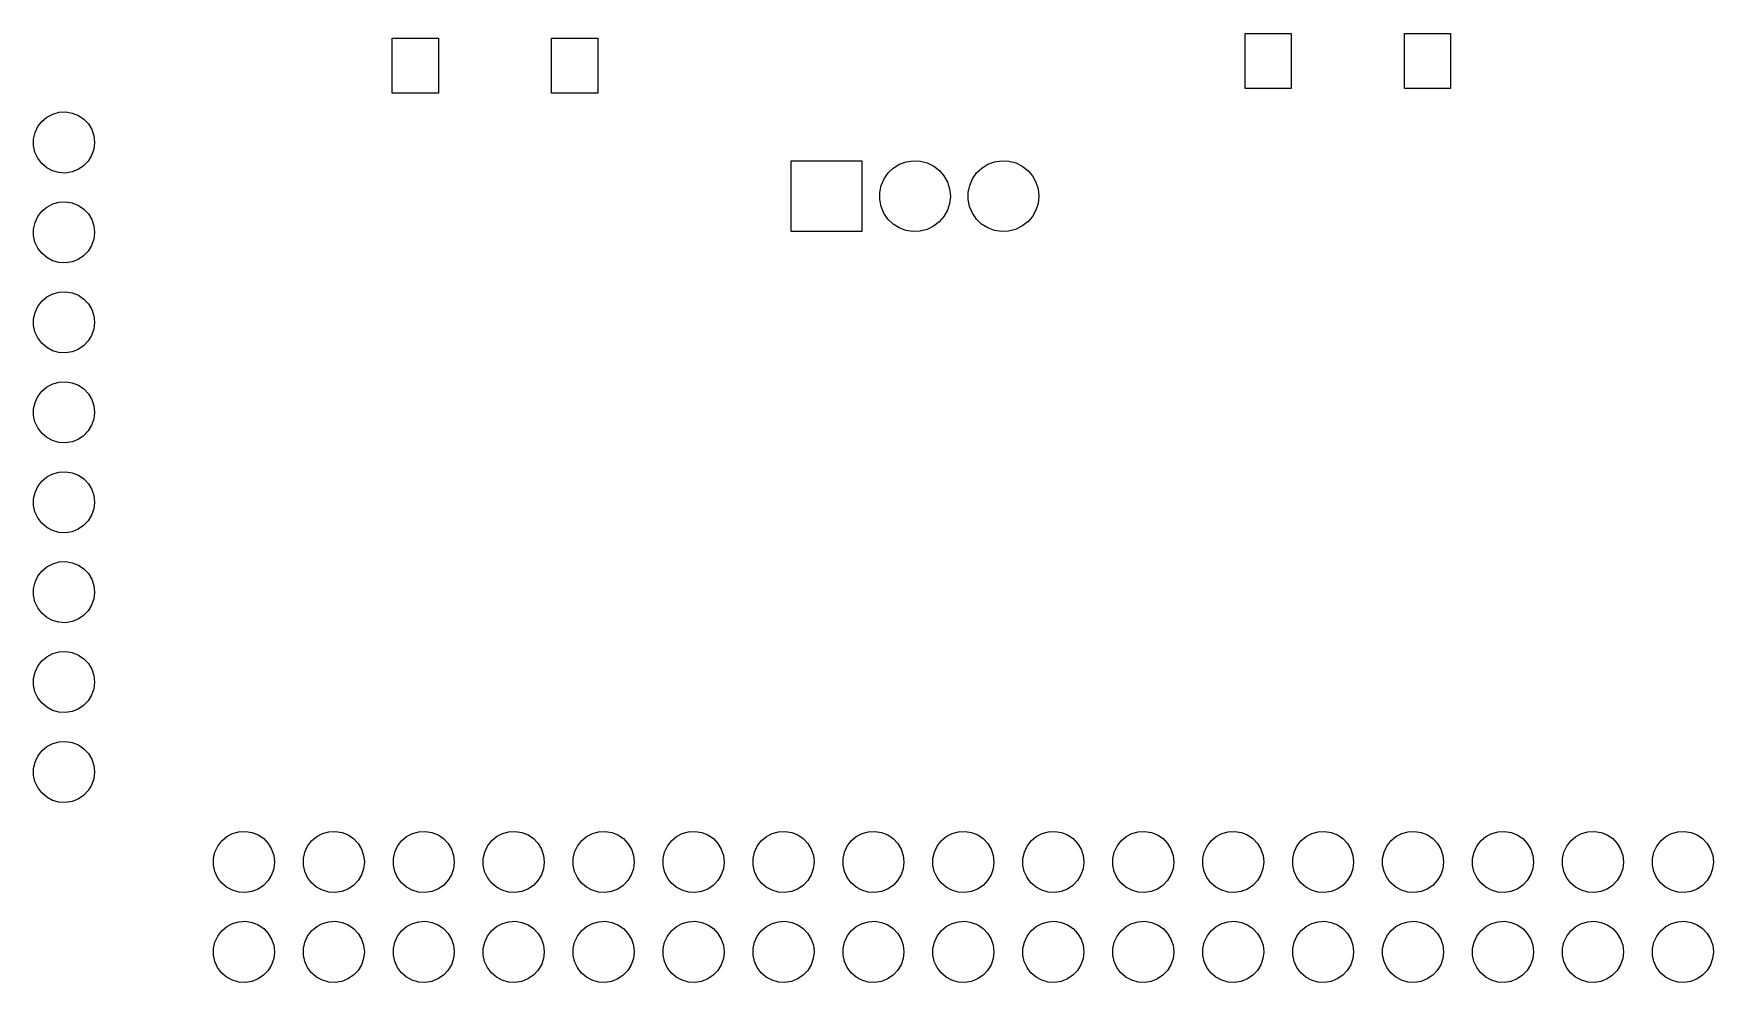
# Model space of a CAD drawing. Extents: x 119 to 479, y -311 to -51.
# Drawn here: x 399.1 to 446.54, y -143.76 to -116.96 of the extents above; entities that cross this region are included whole.
import ezdxf

# ---------------------------------------------------------------- set-up
doc = ezdxf.new("R2010")
doc.units = 0
doc.layers.add('BLACK', color=7, linetype='CONTINUOUS')

msp = doc.modelspace()

# ---------------------------------------------------------------- linework, layer by layer
at = {"layer": 'BLACK', "linetype": 'CONTINUOUS'}
for p, q in [((409.23, -118.64), (409.23, -117.09)), ((409.23, -117.09), (410.53, -117.09)), ((410.53, -117.09), (410.53, -118.64)), ((413.73, -118.64), (413.73, -117.09)), ((413.73, -117.09), (415.03, -117.09)), ((415.03, -117.09), (415.03, -118.64)), ((433.32, -118.51), (433.32, -116.96)), ((433.32, -116.96), (434.62, -116.96)), ((434.62, -116.96), (434.62, -118.51)), ((437.82, -118.51), (437.82, -116.96)), ((437.82, -116.96), (439.12, -116.96)), ((439.12, -116.96), (439.12, -118.51)), ((434.62, -118.51), (433.32, -118.51)), ((439.12, -118.51), (437.82, -118.51)), ((410.53, -118.64), (409.23, -118.64)), ((415.03, -118.64), (413.73, -118.64)), ((399.219, -119.588), (399.332, -119.439)), ((399.332, -119.439), (399.475, -119.319)), ((399.475, -119.319), (399.64, -119.232)), ((399.64, -119.232), (399.819, -119.183)), ((399.819, -119.183), (400.006, -119.173)), ((400.006, -119.173), (400.19, -119.203)), ((400.19, -119.203), (400.363, -119.272)), ((400.363, -119.272), (400.517, -119.377)), ((400.517, -119.377), (400.645, -119.513)), ((400.645, -119.513), (400.741, -119.673)), ((399.099, -119.939), (399.14, -119.757)), ((399.099, -120.125), (399.099, -119.939)), ((399.14, -119.757), (399.219, -119.588)), ((400.741, -119.673), (400.801, -119.85)), ((400.801, -119.85), (400.821, -120.035)), ((399.138, -120.308), (399.099, -120.125)), ((399.216, -120.477), (399.138, -120.308)), ((399.328, -120.626), (399.216, -120.477)), ((400.739, -120.403), (400.642, -120.562)), ((400.8, -120.226), (400.739, -120.403)), ((400.821, -120.041), (400.8, -120.226)), ((400.821, -120.035), (400.821, -120.041)), ((399.47, -120.748), (399.328, -120.626)), ((399.634, -120.836), (399.47, -120.748)), ((399.813, -120.887), (399.634, -120.836)), ((400, -120.898), (399.813, -120.887)), ((400.184, -120.868), (400, -120.898)), ((400.358, -120.8), (400.184, -120.868)), ((400.513, -120.697), (400.358, -120.8)), ((400.642, -120.562), (400.513, -120.697)), ((420.49, -122.55), (420.49, -120.55)), ((420.49, -120.55), (422.49, -120.55)), ((422.49, -120.55), (422.49, -122.55)), ((423.117, -121.062), (423.233, -120.897)), ((423.233, -120.897), (423.38, -120.758)), ((423.38, -120.758), (423.552, -120.651)), ((423.552, -120.651), (423.741, -120.581)), ((423.741, -120.581), (423.941, -120.551)), ((423.941, -120.551), (424.143, -120.562)), ((424.143, -120.562), (424.339, -120.613)), ((424.339, -120.613), (424.52, -120.702)), ((424.52, -120.702), (424.68, -120.826)), ((424.68, -120.826), (424.811, -120.979)), ((425.617, -121.062), (425.733, -120.897)), ((425.733, -120.897), (425.88, -120.758)), ((425.88, -120.758), (426.052, -120.651)), ((426.052, -120.651), (426.241, -120.581)), ((426.241, -120.581), (426.441, -120.551)), ((426.441, -120.551), (426.643, -120.562)), ((426.643, -120.562), (426.839, -120.613)), ((426.839, -120.613), (427.02, -120.702)), ((427.02, -120.702), (427.18, -120.826)), ((427.18, -120.826), (427.311, -120.979)), ((422.995, -121.445), (423.037, -121.248)), ((422.995, -121.648), (422.995, -121.445)), ((423.037, -121.248), (423.117, -121.062)), ((424.811, -120.979), (424.909, -121.156)), ((424.909, -121.156), (424.97, -121.349)), ((424.97, -121.349), (424.99, -121.55)), ((425.495, -121.445), (425.537, -121.248)), ((425.495, -121.648), (425.495, -121.445)), ((425.537, -121.248), (425.617, -121.062)), ((427.311, -120.979), (427.409, -121.156)), ((427.409, -121.156), (427.47, -121.349)), ((427.47, -121.349), (427.49, -121.55)), ((399.332, -121.979), (399.475, -121.859)), ((399.475, -121.859), (399.64, -121.772)), ((399.64, -121.772), (399.819, -121.723)), ((399.819, -121.723), (400.006, -121.713)), ((400.006, -121.713), (400.19, -121.743)), ((400.19, -121.743), (400.363, -121.812)), ((400.363, -121.812), (400.517, -121.917)), ((400.517, -121.917), (400.645, -122.053)), ((423.035, -121.846), (422.995, -121.648)), ((423.114, -122.032), (423.035, -121.846)), ((424.968, -121.758), (424.906, -121.95)), ((424.99, -121.557), (424.968, -121.758)), ((424.99, -121.55), (424.99, -121.557)), ((425.535, -121.846), (425.495, -121.648)), ((425.614, -122.032), (425.535, -121.846)), ((427.468, -121.758), (427.406, -121.95)), ((427.49, -121.557), (427.468, -121.758)), ((427.49, -121.55), (427.49, -121.557)), ((399.099, -122.479), (399.14, -122.297)), ((399.14, -122.297), (399.219, -122.128)), ((399.219, -122.128), (399.332, -121.979)), ((400.645, -122.053), (400.741, -122.213)), ((400.741, -122.213), (400.801, -122.39)), ((400.801, -122.39), (400.821, -122.575)), ((423.228, -122.198), (423.114, -122.032)), ((423.374, -122.338), (423.228, -122.198)), ((423.545, -122.446), (423.374, -122.338)), ((424.675, -122.279), (424.514, -122.402)), ((424.807, -122.126), (424.675, -122.279)), ((424.906, -121.95), (424.807, -122.126)), ((425.728, -122.198), (425.614, -122.032)), ((425.874, -122.338), (425.728, -122.198)), ((426.045, -122.446), (425.874, -122.338)), ((427.175, -122.279), (427.014, -122.402)), ((427.307, -122.126), (427.175, -122.279)), ((427.406, -121.95), (427.307, -122.126)), ((399.099, -122.665), (399.099, -122.479)), ((399.138, -122.848), (399.099, -122.665)), ((399.216, -123.017), (399.138, -122.848)), ((400.8, -122.766), (400.739, -122.943)), ((400.821, -122.581), (400.8, -122.766)), ((400.821, -122.575), (400.821, -122.581)), ((422.49, -122.55), (420.49, -122.55)), ((423.735, -122.517), (423.545, -122.446)), ((423.934, -122.548), (423.735, -122.517)), ((424.136, -122.539), (423.934, -122.548)), ((424.332, -122.49), (424.136, -122.539)), ((424.514, -122.402), (424.332, -122.49)), ((426.235, -122.517), (426.045, -122.446)), ((426.434, -122.548), (426.235, -122.517)), ((426.636, -122.539), (426.434, -122.548)), ((426.832, -122.49), (426.636, -122.539)), ((427.014, -122.402), (426.832, -122.49)), ((399.328, -123.166), (399.216, -123.017)), ((399.47, -123.288), (399.328, -123.166)), ((399.634, -123.376), (399.47, -123.288)), ((400.358, -123.34), (400.184, -123.408)), ((400.513, -123.237), (400.358, -123.34)), ((400.642, -123.102), (400.513, -123.237)), ((400.739, -122.943), (400.642, -123.102)), ((399.813, -123.427), (399.634, -123.376)), ((400, -123.438), (399.813, -123.427)), ((400.184, -123.408), (400, -123.438)), ((399.64, -124.312), (399.819, -124.263)), ((399.819, -124.263), (400.006, -124.253)), ((400.006, -124.253), (400.19, -124.283)), ((400.19, -124.283), (400.363, -124.352)), ((399.14, -124.837), (399.219, -124.668)), ((399.219, -124.668), (399.332, -124.519)), ((399.332, -124.519), (399.475, -124.399)), ((399.475, -124.399), (399.64, -124.312)), ((400.363, -124.352), (400.517, -124.457)), ((400.517, -124.457), (400.645, -124.593)), ((400.645, -124.593), (400.741, -124.753)), ((400.741, -124.753), (400.801, -124.93)), ((399.099, -125.019), (399.14, -124.837)), ((399.099, -125.205), (399.099, -125.019)), ((399.138, -125.388), (399.099, -125.205)), ((400.821, -125.121), (400.8, -125.306)), ((400.801, -124.93), (400.821, -125.115)), ((400.821, -125.115), (400.821, -125.121)), ((399.216, -125.557), (399.138, -125.388)), ((399.328, -125.706), (399.216, -125.557)), ((399.47, -125.828), (399.328, -125.706)), ((400.642, -125.642), (400.513, -125.777)), ((400.739, -125.483), (400.642, -125.642)), ((400.8, -125.306), (400.739, -125.483)), ((399.634, -125.916), (399.47, -125.828)), ((399.813, -125.967), (399.634, -125.916)), ((400, -125.978), (399.813, -125.967)), ((400.184, -125.948), (400, -125.978)), ((400.358, -125.88), (400.184, -125.948)), ((400.513, -125.777), (400.358, -125.88)), ((399.219, -127.208), (399.332, -127.059)), ((399.332, -127.059), (399.475, -126.939)), ((399.475, -126.939), (399.64, -126.852)), ((399.64, -126.852), (399.819, -126.803)), ((399.819, -126.803), (400.006, -126.793)), ((400.006, -126.793), (400.19, -126.823)), ((400.19, -126.823), (400.363, -126.892)), ((400.363, -126.892), (400.517, -126.997)), ((400.517, -126.997), (400.645, -127.133)), ((400.645, -127.133), (400.741, -127.293)), ((399.099, -127.559), (399.14, -127.377)), ((399.099, -127.745), (399.099, -127.559)), ((399.14, -127.377), (399.219, -127.208)), ((400.741, -127.293), (400.801, -127.47)), ((400.801, -127.47), (400.821, -127.655)), ((399.138, -127.928), (399.099, -127.745)), ((399.216, -128.097), (399.138, -127.928)), ((400.739, -128.023), (400.642, -128.182)), ((400.8, -127.846), (400.739, -128.023)), ((400.821, -127.661), (400.8, -127.846)), ((400.821, -127.655), (400.821, -127.661)), ((399.328, -128.246), (399.216, -128.097)), ((399.47, -128.368), (399.328, -128.246)), ((399.634, -128.456), (399.47, -128.368)), ((399.813, -128.507), (399.634, -128.456)), ((400, -128.518), (399.813, -128.507)), ((400.184, -128.488), (400, -128.518)), ((400.358, -128.42), (400.184, -128.488)), ((400.513, -128.317), (400.358, -128.42)), ((400.642, -128.182), (400.513, -128.317)), ((399.332, -129.599), (399.475, -129.479)), ((399.475, -129.479), (399.64, -129.392)), ((399.64, -129.392), (399.819, -129.343)), ((399.819, -129.343), (400.006, -129.333)), ((400.006, -129.333), (400.19, -129.363)), ((400.19, -129.363), (400.363, -129.432)), ((400.363, -129.432), (400.517, -129.537)), ((399.099, -130.099), (399.14, -129.917)), ((399.14, -129.917), (399.219, -129.748)), ((399.219, -129.748), (399.332, -129.599)), ((400.517, -129.537), (400.645, -129.673)), ((400.645, -129.673), (400.741, -129.833)), ((400.741, -129.833), (400.801, -130.01)), ((399.099, -130.285), (399.099, -130.099)), ((399.138, -130.468), (399.099, -130.285)), ((400.8, -130.386), (400.739, -130.563)), ((400.821, -130.201), (400.8, -130.386)), ((400.801, -130.01), (400.821, -130.195)), ((400.821, -130.195), (400.821, -130.201)), ((399.216, -130.637), (399.138, -130.468)), ((399.328, -130.786), (399.216, -130.637)), ((399.47, -130.908), (399.328, -130.786)), ((399.634, -130.996), (399.47, -130.908)), ((400.513, -130.857), (400.358, -130.96)), ((400.642, -130.722), (400.513, -130.857)), ((400.739, -130.563), (400.642, -130.722)), ((399.813, -131.047), (399.634, -130.996)), ((400, -131.058), (399.813, -131.047)), ((400.184, -131.028), (400, -131.058)), ((400.358, -130.96), (400.184, -131.028)), ((399.64, -131.932), (399.819, -131.883)), ((399.819, -131.883), (400.006, -131.873)), ((400.006, -131.873), (400.19, -131.903)), ((399.14, -132.457), (399.219, -132.288)), ((399.219, -132.288), (399.332, -132.139)), ((399.332, -132.139), (399.475, -132.019)), ((399.475, -132.019), (399.64, -131.932)), ((400.19, -131.903), (400.363, -131.972)), ((400.363, -131.972), (400.517, -132.077)), ((400.517, -132.077), (400.645, -132.213)), ((400.645, -132.213), (400.741, -132.373)), ((399.099, -132.639), (399.14, -132.457)), ((399.099, -132.825), (399.099, -132.639)), ((399.138, -133.008), (399.099, -132.825)), ((400.741, -132.373), (400.801, -132.55)), ((400.821, -132.741), (400.8, -132.926)), ((400.801, -132.55), (400.821, -132.735)), ((400.821, -132.735), (400.821, -132.741)), ((399.216, -133.177), (399.138, -133.008)), ((399.328, -133.326), (399.216, -133.177)), ((400.642, -133.262), (400.513, -133.397)), ((400.739, -133.103), (400.642, -133.262)), ((400.8, -132.926), (400.739, -133.103)), ((399.47, -133.448), (399.328, -133.326)), ((399.634, -133.536), (399.47, -133.448)), ((399.813, -133.587), (399.634, -133.536)), ((400, -133.598), (399.813, -133.587)), ((400.184, -133.568), (400, -133.598)), ((400.358, -133.5), (400.184, -133.568)), ((400.513, -133.397), (400.358, -133.5)), ((399.219, -134.828), (399.332, -134.679)), ((399.332, -134.679), (399.475, -134.559)), ((399.475, -134.559), (399.64, -134.472)), ((399.64, -134.472), (399.819, -134.423)), ((399.819, -134.423), (400.006, -134.413)), ((400.006, -134.413), (400.19, -134.443)), ((400.19, -134.443), (400.363, -134.512)), ((400.363, -134.512), (400.517, -134.617)), ((400.517, -134.617), (400.645, -134.753)), ((399.099, -135.179), (399.14, -134.997)), ((399.099, -135.365), (399.099, -135.179)), ((399.14, -134.997), (399.219, -134.828)), ((400.645, -134.753), (400.741, -134.913)), ((400.741, -134.913), (400.801, -135.09)), ((400.801, -135.09), (400.821, -135.275)), ((399.138, -135.548), (399.099, -135.365)), ((399.216, -135.717), (399.138, -135.548)), ((400.739, -135.643), (400.642, -135.802)), ((400.8, -135.466), (400.739, -135.643)), ((400.821, -135.281), (400.8, -135.466)), ((400.821, -135.275), (400.821, -135.281)), ((399.328, -135.866), (399.216, -135.717)), ((399.47, -135.988), (399.328, -135.866)), ((399.634, -136.076), (399.47, -135.988)), ((399.813, -136.127), (399.634, -136.076)), ((400, -136.138), (399.813, -136.127)), ((400.184, -136.108), (400, -136.138)), ((400.358, -136.04), (400.184, -136.108)), ((400.513, -135.937), (400.358, -136.04)), ((400.642, -135.802), (400.513, -135.937)), ((399.332, -137.219), (399.475, -137.099)), ((399.475, -137.099), (399.64, -137.012)), ((399.64, -137.012), (399.819, -136.963)), ((399.819, -136.963), (400.006, -136.953)), ((400.006, -136.953), (400.19, -136.983)), ((400.19, -136.983), (400.363, -137.052)), ((400.363, -137.052), (400.517, -137.157)), ((399.099, -137.719), (399.14, -137.537)), ((399.14, -137.537), (399.219, -137.368)), ((399.219, -137.368), (399.332, -137.219)), ((400.517, -137.157), (400.645, -137.293)), ((400.645, -137.293), (400.741, -137.453)), ((400.741, -137.453), (400.801, -137.63)), ((399.099, -137.905), (399.099, -137.719)), ((399.138, -138.088), (399.099, -137.905)), ((400.8, -138.006), (400.739, -138.183)), ((400.821, -137.821), (400.8, -138.006)), ((400.801, -137.63), (400.821, -137.815)), ((400.821, -137.815), (400.821, -137.821)), ((399.216, -138.257), (399.138, -138.088)), ((399.328, -138.406), (399.216, -138.257)), ((399.47, -138.528), (399.328, -138.406)), ((399.634, -138.616), (399.47, -138.528)), ((400.513, -138.477), (400.358, -138.58)), ((400.642, -138.342), (400.513, -138.477)), ((400.739, -138.183), (400.642, -138.342)), ((399.813, -138.667), (399.634, -138.616)), ((400, -138.678), (399.813, -138.667)), ((400.184, -138.648), (400, -138.678)), ((400.358, -138.58), (400.184, -138.648)), ((404.22, -140.077), (404.299, -139.908)), ((404.299, -139.908), (404.412, -139.759)), ((404.412, -139.759), (404.555, -139.639)), ((404.555, -139.639), (404.72, -139.552)), ((404.72, -139.552), (404.899, -139.503)), ((404.899, -139.503), (405.086, -139.493)), ((405.086, -139.493), (405.27, -139.523)), ((405.27, -139.523), (405.443, -139.592)), ((405.443, -139.592), (405.597, -139.697)), ((405.597, -139.697), (405.725, -139.833)), ((405.725, -139.833), (405.821, -139.993)), ((406.76, -140.077), (406.839, -139.908)), ((406.839, -139.908), (406.952, -139.759)), ((406.952, -139.759), (407.095, -139.639)), ((407.095, -139.639), (407.26, -139.552)), ((407.26, -139.552), (407.439, -139.503)), ((407.439, -139.503), (407.626, -139.493)), ((407.626, -139.493), (407.81, -139.523)), ((407.81, -139.523), (407.983, -139.592)), ((407.983, -139.592), (408.137, -139.697)), ((408.137, -139.697), (408.265, -139.833)), ((408.265, -139.833), (408.361, -139.993)), ((409.3, -140.077), (409.379, -139.908)), ((409.379, -139.908), (409.492, -139.759)), ((409.492, -139.759), (409.635, -139.639)), ((409.635, -139.639), (409.8, -139.552)), ((409.8, -139.552), (409.979, -139.503)), ((409.979, -139.503), (410.166, -139.493)), ((410.166, -139.493), (410.35, -139.523)), ((410.35, -139.523), (410.523, -139.592)), ((410.523, -139.592), (410.677, -139.697)), ((410.677, -139.697), (410.805, -139.833)), ((410.805, -139.833), (410.901, -139.993)), ((411.84, -140.077), (411.919, -139.908)), ((411.919, -139.908), (412.032, -139.759)), ((412.032, -139.759), (412.175, -139.639)), ((412.175, -139.639), (412.34, -139.552)), ((412.34, -139.552), (412.519, -139.503)), ((412.519, -139.503), (412.706, -139.493)), ((412.706, -139.493), (412.89, -139.523)), ((412.89, -139.523), (413.063, -139.592)), ((413.063, -139.592), (413.217, -139.697)), ((413.217, -139.697), (413.345, -139.833)), ((413.345, -139.833), (413.441, -139.993)), ((414.38, -140.077), (414.459, -139.908)), ((414.459, -139.908), (414.572, -139.759)), ((414.572, -139.759), (414.715, -139.639)), ((414.715, -139.639), (414.88, -139.552)), ((414.88, -139.552), (415.059, -139.503)), ((415.059, -139.503), (415.246, -139.493)), ((415.246, -139.493), (415.43, -139.523)), ((415.43, -139.523), (415.603, -139.592)), ((415.603, -139.592), (415.757, -139.697)), ((415.757, -139.697), (415.885, -139.833)), ((415.885, -139.833), (415.981, -139.993)), ((416.92, -140.077), (416.999, -139.908)), ((416.999, -139.908), (417.112, -139.759)), ((417.112, -139.759), (417.255, -139.639)), ((417.255, -139.639), (417.42, -139.552)), ((417.42, -139.552), (417.599, -139.503)), ((417.599, -139.503), (417.786, -139.493)), ((417.786, -139.493), (417.97, -139.523)), ((417.97, -139.523), (418.143, -139.592)), ((418.143, -139.592), (418.297, -139.697)), ((418.297, -139.697), (418.425, -139.833)), ((418.425, -139.833), (418.521, -139.993)), ((419.46, -140.077), (419.539, -139.908)), ((419.539, -139.908), (419.652, -139.759)), ((419.652, -139.759), (419.795, -139.639)), ((419.795, -139.639), (419.96, -139.552)), ((419.96, -139.552), (420.139, -139.503)), ((420.139, -139.503), (420.326, -139.493)), ((420.326, -139.493), (420.51, -139.523)), ((420.51, -139.523), (420.683, -139.592)), ((420.683, -139.592), (420.837, -139.697)), ((420.837, -139.697), (420.965, -139.833)), ((420.965, -139.833), (421.061, -139.993)), ((422, -140.077), (422.079, -139.908)), ((422.079, -139.908), (422.192, -139.759)), ((422.192, -139.759), (422.335, -139.639)), ((422.335, -139.639), (422.5, -139.552)), ((422.5, -139.552), (422.679, -139.503)), ((422.679, -139.503), (422.866, -139.493)), ((422.866, -139.493), (423.05, -139.523)), ((423.05, -139.523), (423.223, -139.592)), ((423.223, -139.592), (423.377, -139.697)), ((423.377, -139.697), (423.505, -139.833)), ((423.505, -139.833), (423.601, -139.993)), ((424.54, -140.077), (424.619, -139.908)), ((424.619, -139.908), (424.732, -139.759)), ((424.732, -139.759), (424.875, -139.639)), ((424.875, -139.639), (425.04, -139.552)), ((425.04, -139.552), (425.219, -139.503)), ((425.219, -139.503), (425.406, -139.493)), ((425.406, -139.493), (425.59, -139.523)), ((425.59, -139.523), (425.763, -139.592)), ((425.763, -139.592), (425.917, -139.697)), ((425.917, -139.697), (426.045, -139.833)), ((426.045, -139.833), (426.141, -139.993)), ((427.08, -140.077), (427.159, -139.908)), ((427.159, -139.908), (427.272, -139.759)), ((427.272, -139.759), (427.415, -139.639)), ((427.415, -139.639), (427.58, -139.552)), ((427.58, -139.552), (427.759, -139.503)), ((427.759, -139.503), (427.946, -139.493)), ((427.946, -139.493), (428.13, -139.523)), ((428.13, -139.523), (428.303, -139.592)), ((428.303, -139.592), (428.457, -139.697)), ((428.457, -139.697), (428.585, -139.833)), ((428.585, -139.833), (428.681, -139.993)), ((429.62, -140.077), (429.699, -139.908)), ((429.699, -139.908), (429.812, -139.759)), ((429.812, -139.759), (429.955, -139.639)), ((429.955, -139.639), (430.12, -139.552)), ((430.12, -139.552), (430.299, -139.503)), ((430.299, -139.503), (430.486, -139.493)), ((430.486, -139.493), (430.67, -139.523)), ((430.67, -139.523), (430.843, -139.592)), ((430.843, -139.592), (430.997, -139.697)), ((430.997, -139.697), (431.125, -139.833)), ((431.125, -139.833), (431.221, -139.993)), ((432.16, -140.077), (432.239, -139.908)), ((432.239, -139.908), (432.352, -139.759)), ((432.352, -139.759), (432.495, -139.639)), ((432.495, -139.639), (432.66, -139.552)), ((432.66, -139.552), (432.839, -139.503)), ((432.839, -139.503), (433.026, -139.493)), ((433.026, -139.493), (433.21, -139.523)), ((433.21, -139.523), (433.383, -139.592)), ((433.383, -139.592), (433.537, -139.697)), ((433.537, -139.697), (433.665, -139.833)), ((433.665, -139.833), (433.761, -139.993)), ((434.7, -140.077), (434.779, -139.908)), ((434.779, -139.908), (434.892, -139.759)), ((434.892, -139.759), (435.035, -139.639)), ((435.035, -139.639), (435.2, -139.552)), ((435.2, -139.552), (435.379, -139.503)), ((435.379, -139.503), (435.566, -139.493)), ((435.566, -139.493), (435.75, -139.523)), ((435.75, -139.523), (435.923, -139.592)), ((435.923, -139.592), (436.077, -139.697)), ((436.077, -139.697), (436.205, -139.833)), ((436.205, -139.833), (436.301, -139.993)), ((437.24, -140.077), (437.319, -139.908)), ((437.319, -139.908), (437.432, -139.759)), ((437.432, -139.759), (437.575, -139.639)), ((437.575, -139.639), (437.74, -139.552)), ((437.74, -139.552), (437.919, -139.503)), ((437.919, -139.503), (438.106, -139.493)), ((438.106, -139.493), (438.29, -139.523)), ((438.29, -139.523), (438.463, -139.592)), ((438.463, -139.592), (438.617, -139.697)), ((438.617, -139.697), (438.745, -139.833)), ((438.745, -139.833), (438.841, -139.993)), ((439.78, -140.077), (439.859, -139.908)), ((439.859, -139.908), (439.972, -139.759)), ((439.972, -139.759), (440.115, -139.639)), ((440.115, -139.639), (440.28, -139.552)), ((440.28, -139.552), (440.459, -139.503)), ((440.459, -139.503), (440.646, -139.493)), ((440.646, -139.493), (440.83, -139.523)), ((440.83, -139.523), (441.003, -139.592)), ((441.003, -139.592), (441.157, -139.697)), ((441.157, -139.697), (441.285, -139.833)), ((441.285, -139.833), (441.381, -139.993)), ((442.32, -140.077), (442.399, -139.908)), ((442.399, -139.908), (442.512, -139.759)), ((442.512, -139.759), (442.655, -139.639)), ((442.655, -139.639), (442.82, -139.552)), ((442.82, -139.552), (442.999, -139.503)), ((442.999, -139.503), (443.186, -139.493)), ((443.186, -139.493), (443.37, -139.523)), ((443.37, -139.523), (443.543, -139.592)), ((443.543, -139.592), (443.697, -139.697)), ((443.697, -139.697), (443.825, -139.833)), ((443.825, -139.833), (443.921, -139.993)), ((444.86, -140.077), (444.939, -139.908)), ((444.939, -139.908), (445.052, -139.759)), ((445.052, -139.759), (445.195, -139.639)), ((445.195, -139.639), (445.36, -139.552)), ((445.36, -139.552), (445.539, -139.503)), ((445.539, -139.503), (445.726, -139.493)), ((445.726, -139.493), (445.91, -139.523)), ((445.91, -139.523), (446.083, -139.592)), ((446.083, -139.592), (446.237, -139.697)), ((446.237, -139.697), (446.365, -139.833)), ((446.365, -139.833), (446.461, -139.993)), ((404.179, -140.259), (404.22, -140.077)), ((404.179, -140.445), (404.179, -140.259)), ((405.821, -139.993), (405.881, -140.17)), ((405.901, -140.361), (405.88, -140.546)), ((405.881, -140.17), (405.901, -140.355)), ((405.901, -140.355), (405.901, -140.361)), ((406.719, -140.259), (406.76, -140.077)), ((406.719, -140.445), (406.719, -140.259)), ((408.361, -139.993), (408.421, -140.17)), ((408.441, -140.361), (408.42, -140.546)), ((408.421, -140.17), (408.441, -140.355)), ((408.441, -140.355), (408.441, -140.361)), ((409.259, -140.259), (409.3, -140.077)), ((409.259, -140.445), (409.259, -140.259)), ((410.901, -139.993), (410.961, -140.17)), ((410.981, -140.361), (410.96, -140.546)), ((410.961, -140.17), (410.981, -140.355)), ((410.981, -140.355), (410.981, -140.361)), ((411.799, -140.259), (411.84, -140.077)), ((411.799, -140.445), (411.799, -140.259)), ((413.441, -139.993), (413.501, -140.17)), ((413.521, -140.361), (413.5, -140.546)), ((413.501, -140.17), (413.521, -140.355)), ((413.521, -140.355), (413.521, -140.361)), ((414.339, -140.259), (414.38, -140.077)), ((414.339, -140.445), (414.339, -140.259)), ((415.981, -139.993), (416.041, -140.17)), ((416.061, -140.361), (416.04, -140.546)), ((416.041, -140.17), (416.061, -140.355)), ((416.061, -140.355), (416.061, -140.361)), ((416.879, -140.259), (416.92, -140.077)), ((416.879, -140.445), (416.879, -140.259)), ((418.521, -139.993), (418.581, -140.17)), ((418.601, -140.361), (418.58, -140.546)), ((418.581, -140.17), (418.601, -140.355)), ((418.601, -140.355), (418.601, -140.361)), ((419.419, -140.259), (419.46, -140.077)), ((419.419, -140.445), (419.419, -140.259)), ((421.061, -139.993), (421.121, -140.17)), ((421.141, -140.361), (421.12, -140.546)), ((421.121, -140.17), (421.141, -140.355)), ((421.141, -140.355), (421.141, -140.361)), ((421.959, -140.259), (422, -140.077)), ((421.959, -140.445), (421.959, -140.259)), ((423.601, -139.993), (423.661, -140.17)), ((423.681, -140.361), (423.66, -140.546)), ((423.661, -140.17), (423.681, -140.355)), ((423.681, -140.355), (423.681, -140.361)), ((424.499, -140.259), (424.54, -140.077)), ((424.499, -140.445), (424.499, -140.259)), ((426.141, -139.993), (426.201, -140.17)), ((426.221, -140.361), (426.2, -140.546)), ((426.201, -140.17), (426.221, -140.355)), ((426.221, -140.355), (426.221, -140.361)), ((427.039, -140.259), (427.08, -140.077)), ((427.039, -140.445), (427.039, -140.259)), ((428.681, -139.993), (428.741, -140.17)), ((428.761, -140.361), (428.74, -140.546)), ((428.741, -140.17), (428.761, -140.355)), ((428.761, -140.355), (428.761, -140.361)), ((429.579, -140.259), (429.62, -140.077)), ((429.579, -140.445), (429.579, -140.259)), ((431.221, -139.993), (431.281, -140.17)), ((431.301, -140.361), (431.28, -140.546)), ((431.281, -140.17), (431.301, -140.355)), ((431.301, -140.355), (431.301, -140.361)), ((432.119, -140.259), (432.16, -140.077)), ((432.119, -140.445), (432.119, -140.259)), ((433.761, -139.993), (433.821, -140.17)), ((433.841, -140.361), (433.82, -140.546)), ((433.821, -140.17), (433.841, -140.355)), ((433.841, -140.355), (433.841, -140.361)), ((434.659, -140.259), (434.7, -140.077)), ((434.659, -140.445), (434.659, -140.259)), ((436.301, -139.993), (436.361, -140.17)), ((436.381, -140.361), (436.36, -140.546)), ((436.361, -140.17), (436.381, -140.355)), ((436.381, -140.355), (436.381, -140.361)), ((437.199, -140.259), (437.24, -140.077)), ((437.199, -140.445), (437.199, -140.259)), ((438.841, -139.993), (438.901, -140.17)), ((438.921, -140.361), (438.9, -140.546)), ((438.901, -140.17), (438.921, -140.355)), ((438.921, -140.355), (438.921, -140.361)), ((439.739, -140.259), (439.78, -140.077)), ((439.739, -140.445), (439.739, -140.259)), ((441.381, -139.993), (441.441, -140.17)), ((441.461, -140.361), (441.44, -140.546)), ((441.441, -140.17), (441.461, -140.355)), ((441.461, -140.355), (441.461, -140.361)), ((442.279, -140.259), (442.32, -140.077)), ((442.279, -140.445), (442.279, -140.259)), ((443.921, -139.993), (443.981, -140.17)), ((444.001, -140.361), (443.98, -140.546)), ((443.981, -140.17), (444.001, -140.355)), ((444.001, -140.355), (444.001, -140.361)), ((444.819, -140.259), (444.86, -140.077)), ((444.819, -140.445), (444.819, -140.259)), ((446.461, -139.993), (446.521, -140.17)), ((446.541, -140.361), (446.52, -140.546)), ((446.521, -140.17), (446.541, -140.355)), ((446.541, -140.355), (446.541, -140.361)), ((404.218, -140.628), (404.179, -140.445)), ((404.296, -140.797), (404.218, -140.628)), ((404.408, -140.946), (404.296, -140.797)), ((405.722, -140.882), (405.593, -141.017)), ((405.819, -140.723), (405.722, -140.882)), ((405.88, -140.546), (405.819, -140.723)), ((406.758, -140.628), (406.719, -140.445)), ((406.836, -140.797), (406.758, -140.628)), ((406.948, -140.946), (406.836, -140.797)), ((408.262, -140.882), (408.133, -141.017)), ((408.359, -140.723), (408.262, -140.882)), ((408.42, -140.546), (408.359, -140.723)), ((409.298, -140.628), (409.259, -140.445)), ((409.376, -140.797), (409.298, -140.628)), ((409.488, -140.946), (409.376, -140.797)), ((410.802, -140.882), (410.673, -141.017)), ((410.899, -140.723), (410.802, -140.882)), ((410.96, -140.546), (410.899, -140.723)), ((411.838, -140.628), (411.799, -140.445)), ((411.916, -140.797), (411.838, -140.628)), ((412.028, -140.946), (411.916, -140.797)), ((413.342, -140.882), (413.213, -141.017)), ((413.439, -140.723), (413.342, -140.882)), ((413.5, -140.546), (413.439, -140.723)), ((414.378, -140.628), (414.339, -140.445)), ((414.456, -140.797), (414.378, -140.628)), ((414.568, -140.946), (414.456, -140.797)), ((415.882, -140.882), (415.753, -141.017)), ((415.979, -140.723), (415.882, -140.882)), ((416.04, -140.546), (415.979, -140.723)), ((416.918, -140.628), (416.879, -140.445)), ((416.996, -140.797), (416.918, -140.628)), ((417.108, -140.946), (416.996, -140.797)), ((418.422, -140.882), (418.293, -141.017)), ((418.519, -140.723), (418.422, -140.882)), ((418.58, -140.546), (418.519, -140.723)), ((419.458, -140.628), (419.419, -140.445)), ((419.536, -140.797), (419.458, -140.628)), ((419.648, -140.946), (419.536, -140.797)), ((420.962, -140.882), (420.833, -141.017)), ((421.059, -140.723), (420.962, -140.882)), ((421.12, -140.546), (421.059, -140.723)), ((421.998, -140.628), (421.959, -140.445)), ((422.076, -140.797), (421.998, -140.628)), ((422.188, -140.946), (422.076, -140.797)), ((423.502, -140.882), (423.373, -141.017)), ((423.599, -140.723), (423.502, -140.882)), ((423.66, -140.546), (423.599, -140.723)), ((424.538, -140.628), (424.499, -140.445)), ((424.616, -140.797), (424.538, -140.628)), ((424.728, -140.946), (424.616, -140.797)), ((426.042, -140.882), (425.913, -141.017)), ((426.139, -140.723), (426.042, -140.882)), ((426.2, -140.546), (426.139, -140.723)), ((427.078, -140.628), (427.039, -140.445)), ((427.156, -140.797), (427.078, -140.628)), ((427.268, -140.946), (427.156, -140.797)), ((428.582, -140.882), (428.453, -141.017)), ((428.679, -140.723), (428.582, -140.882)), ((428.74, -140.546), (428.679, -140.723)), ((429.618, -140.628), (429.579, -140.445)), ((429.696, -140.797), (429.618, -140.628)), ((429.808, -140.946), (429.696, -140.797)), ((431.122, -140.882), (430.993, -141.017)), ((431.219, -140.723), (431.122, -140.882)), ((431.28, -140.546), (431.219, -140.723)), ((432.158, -140.628), (432.119, -140.445)), ((432.236, -140.797), (432.158, -140.628)), ((432.348, -140.946), (432.236, -140.797)), ((433.662, -140.882), (433.533, -141.017)), ((433.759, -140.723), (433.662, -140.882)), ((433.82, -140.546), (433.759, -140.723)), ((434.698, -140.628), (434.659, -140.445)), ((434.776, -140.797), (434.698, -140.628)), ((434.888, -140.946), (434.776, -140.797)), ((436.202, -140.882), (436.073, -141.017)), ((436.299, -140.723), (436.202, -140.882)), ((436.36, -140.546), (436.299, -140.723)), ((437.238, -140.628), (437.199, -140.445)), ((437.316, -140.797), (437.238, -140.628)), ((437.428, -140.946), (437.316, -140.797)), ((438.742, -140.882), (438.613, -141.017)), ((438.839, -140.723), (438.742, -140.882)), ((438.9, -140.546), (438.839, -140.723)), ((439.778, -140.628), (439.739, -140.445)), ((439.856, -140.797), (439.778, -140.628)), ((439.968, -140.946), (439.856, -140.797)), ((441.282, -140.882), (441.153, -141.017)), ((441.379, -140.723), (441.282, -140.882)), ((441.44, -140.546), (441.379, -140.723)), ((442.318, -140.628), (442.279, -140.445)), ((442.396, -140.797), (442.318, -140.628)), ((442.508, -140.946), (442.396, -140.797)), ((443.822, -140.882), (443.693, -141.017)), ((443.919, -140.723), (443.822, -140.882)), ((443.98, -140.546), (443.919, -140.723)), ((444.858, -140.628), (444.819, -140.445)), ((444.936, -140.797), (444.858, -140.628)), ((445.048, -140.946), (444.936, -140.797)), ((446.362, -140.882), (446.233, -141.017)), ((446.459, -140.723), (446.362, -140.882)), ((446.52, -140.546), (446.459, -140.723)), ((404.55, -141.068), (404.408, -140.946)), ((404.714, -141.156), (404.55, -141.068)), ((404.893, -141.207), (404.714, -141.156)), ((405.08, -141.218), (404.893, -141.207)), ((405.264, -141.188), (405.08, -141.218)), ((405.438, -141.12), (405.264, -141.188)), ((405.593, -141.017), (405.438, -141.12)), ((407.09, -141.068), (406.948, -140.946)), ((407.254, -141.156), (407.09, -141.068)), ((407.433, -141.207), (407.254, -141.156)), ((407.62, -141.218), (407.433, -141.207)), ((407.804, -141.188), (407.62, -141.218)), ((407.978, -141.12), (407.804, -141.188)), ((408.133, -141.017), (407.978, -141.12)), ((409.63, -141.068), (409.488, -140.946)), ((409.794, -141.156), (409.63, -141.068)), ((409.973, -141.207), (409.794, -141.156)), ((410.16, -141.218), (409.973, -141.207)), ((410.344, -141.188), (410.16, -141.218)), ((410.518, -141.12), (410.344, -141.188)), ((410.673, -141.017), (410.518, -141.12)), ((412.17, -141.068), (412.028, -140.946)), ((412.334, -141.156), (412.17, -141.068)), ((412.513, -141.207), (412.334, -141.156)), ((412.7, -141.218), (412.513, -141.207)), ((412.884, -141.188), (412.7, -141.218)), ((413.058, -141.12), (412.884, -141.188)), ((413.213, -141.017), (413.058, -141.12)), ((414.71, -141.068), (414.568, -140.946)), ((414.874, -141.156), (414.71, -141.068)), ((415.053, -141.207), (414.874, -141.156)), ((415.24, -141.218), (415.053, -141.207)), ((415.424, -141.188), (415.24, -141.218)), ((415.598, -141.12), (415.424, -141.188)), ((415.753, -141.017), (415.598, -141.12)), ((417.25, -141.068), (417.108, -140.946)), ((417.414, -141.156), (417.25, -141.068)), ((417.593, -141.207), (417.414, -141.156)), ((417.78, -141.218), (417.593, -141.207)), ((417.964, -141.188), (417.78, -141.218)), ((418.138, -141.12), (417.964, -141.188)), ((418.293, -141.017), (418.138, -141.12)), ((419.79, -141.068), (419.648, -140.946)), ((419.954, -141.156), (419.79, -141.068)), ((420.133, -141.207), (419.954, -141.156)), ((420.32, -141.218), (420.133, -141.207)), ((420.504, -141.188), (420.32, -141.218)), ((420.678, -141.12), (420.504, -141.188)), ((420.833, -141.017), (420.678, -141.12)), ((422.33, -141.068), (422.188, -140.946)), ((422.494, -141.156), (422.33, -141.068)), ((422.673, -141.207), (422.494, -141.156)), ((422.86, -141.218), (422.673, -141.207)), ((423.044, -141.188), (422.86, -141.218)), ((423.218, -141.12), (423.044, -141.188)), ((423.373, -141.017), (423.218, -141.12)), ((424.87, -141.068), (424.728, -140.946)), ((425.034, -141.156), (424.87, -141.068)), ((425.213, -141.207), (425.034, -141.156)), ((425.4, -141.218), (425.213, -141.207)), ((425.584, -141.188), (425.4, -141.218)), ((425.758, -141.12), (425.584, -141.188)), ((425.913, -141.017), (425.758, -141.12)), ((427.41, -141.068), (427.268, -140.946)), ((427.574, -141.156), (427.41, -141.068)), ((427.753, -141.207), (427.574, -141.156)), ((427.94, -141.218), (427.753, -141.207)), ((428.124, -141.188), (427.94, -141.218)), ((428.298, -141.12), (428.124, -141.188)), ((428.453, -141.017), (428.298, -141.12)), ((429.95, -141.068), (429.808, -140.946)), ((430.114, -141.156), (429.95, -141.068)), ((430.293, -141.207), (430.114, -141.156)), ((430.48, -141.218), (430.293, -141.207)), ((430.664, -141.188), (430.48, -141.218)), ((430.838, -141.12), (430.664, -141.188)), ((430.993, -141.017), (430.838, -141.12)), ((432.49, -141.068), (432.348, -140.946)), ((432.654, -141.156), (432.49, -141.068)), ((432.833, -141.207), (432.654, -141.156)), ((433.02, -141.218), (432.833, -141.207)), ((433.204, -141.188), (433.02, -141.218)), ((433.378, -141.12), (433.204, -141.188)), ((433.533, -141.017), (433.378, -141.12)), ((435.03, -141.068), (434.888, -140.946)), ((435.194, -141.156), (435.03, -141.068)), ((435.373, -141.207), (435.194, -141.156)), ((435.56, -141.218), (435.373, -141.207)), ((435.744, -141.188), (435.56, -141.218)), ((435.918, -141.12), (435.744, -141.188)), ((436.073, -141.017), (435.918, -141.12)), ((437.57, -141.068), (437.428, -140.946)), ((437.734, -141.156), (437.57, -141.068)), ((437.913, -141.207), (437.734, -141.156)), ((438.1, -141.218), (437.913, -141.207)), ((438.284, -141.188), (438.1, -141.218)), ((438.458, -141.12), (438.284, -141.188)), ((438.613, -141.017), (438.458, -141.12)), ((440.11, -141.068), (439.968, -140.946)), ((440.274, -141.156), (440.11, -141.068)), ((440.453, -141.207), (440.274, -141.156)), ((440.64, -141.218), (440.453, -141.207)), ((440.824, -141.188), (440.64, -141.218)), ((440.998, -141.12), (440.824, -141.188)), ((441.153, -141.017), (440.998, -141.12)), ((442.65, -141.068), (442.508, -140.946)), ((442.814, -141.156), (442.65, -141.068)), ((442.993, -141.207), (442.814, -141.156)), ((443.18, -141.218), (442.993, -141.207)), ((443.364, -141.188), (443.18, -141.218)), ((443.538, -141.12), (443.364, -141.188)), ((443.693, -141.017), (443.538, -141.12)), ((445.19, -141.068), (445.048, -140.946)), ((445.354, -141.156), (445.19, -141.068)), ((445.533, -141.207), (445.354, -141.156)), ((445.72, -141.218), (445.533, -141.207)), ((445.904, -141.188), (445.72, -141.218)), ((446.078, -141.12), (445.904, -141.188)), ((446.233, -141.017), (446.078, -141.12)), ((404.299, -142.448), (404.412, -142.299)), ((404.412, -142.299), (404.555, -142.179)), ((404.555, -142.179), (404.72, -142.092)), ((404.72, -142.092), (404.899, -142.043)), ((404.899, -142.043), (405.086, -142.033)), ((405.086, -142.033), (405.27, -142.063)), ((405.27, -142.063), (405.443, -142.132)), ((405.443, -142.132), (405.597, -142.237)), ((405.597, -142.237), (405.725, -142.373)), ((406.839, -142.448), (406.952, -142.299)), ((406.952, -142.299), (407.095, -142.179)), ((407.095, -142.179), (407.26, -142.092)), ((407.26, -142.092), (407.439, -142.043)), ((407.439, -142.043), (407.626, -142.033)), ((407.626, -142.033), (407.81, -142.063)), ((407.81, -142.063), (407.983, -142.132)), ((407.983, -142.132), (408.137, -142.237)), ((408.137, -142.237), (408.265, -142.373)), ((409.379, -142.448), (409.492, -142.299)), ((409.492, -142.299), (409.635, -142.179)), ((409.635, -142.179), (409.8, -142.092)), ((409.8, -142.092), (409.979, -142.043)), ((409.979, -142.043), (410.166, -142.033)), ((410.166, -142.033), (410.35, -142.063)), ((410.35, -142.063), (410.523, -142.132)), ((410.523, -142.132), (410.677, -142.237)), ((410.677, -142.237), (410.805, -142.373)), ((411.919, -142.448), (412.032, -142.299)), ((412.032, -142.299), (412.175, -142.179)), ((412.175, -142.179), (412.34, -142.092)), ((412.34, -142.092), (412.519, -142.043)), ((412.519, -142.043), (412.706, -142.033)), ((412.706, -142.033), (412.89, -142.063)), ((412.89, -142.063), (413.063, -142.132)), ((413.063, -142.132), (413.217, -142.237)), ((413.217, -142.237), (413.345, -142.373)), ((414.459, -142.448), (414.572, -142.299)), ((414.572, -142.299), (414.715, -142.179)), ((414.715, -142.179), (414.88, -142.092)), ((414.88, -142.092), (415.059, -142.043)), ((415.059, -142.043), (415.246, -142.033)), ((415.246, -142.033), (415.43, -142.063)), ((415.43, -142.063), (415.603, -142.132)), ((415.603, -142.132), (415.757, -142.237)), ((415.757, -142.237), (415.885, -142.373)), ((416.999, -142.448), (417.112, -142.299)), ((417.112, -142.299), (417.255, -142.179)), ((417.255, -142.179), (417.42, -142.092)), ((417.42, -142.092), (417.599, -142.043)), ((417.599, -142.043), (417.786, -142.033)), ((417.786, -142.033), (417.97, -142.063)), ((417.97, -142.063), (418.143, -142.132)), ((418.143, -142.132), (418.297, -142.237)), ((418.297, -142.237), (418.425, -142.373)), ((419.539, -142.448), (419.652, -142.299)), ((419.652, -142.299), (419.795, -142.179)), ((419.795, -142.179), (419.96, -142.092)), ((419.96, -142.092), (420.139, -142.043)), ((420.139, -142.043), (420.326, -142.033)), ((420.326, -142.033), (420.51, -142.063)), ((420.51, -142.063), (420.683, -142.132)), ((420.683, -142.132), (420.837, -142.237)), ((420.837, -142.237), (420.965, -142.373)), ((422.079, -142.448), (422.192, -142.299)), ((422.192, -142.299), (422.335, -142.179)), ((422.335, -142.179), (422.5, -142.092)), ((422.5, -142.092), (422.679, -142.043)), ((422.679, -142.043), (422.866, -142.033)), ((422.866, -142.033), (423.05, -142.063)), ((423.05, -142.063), (423.223, -142.132)), ((423.223, -142.132), (423.377, -142.237)), ((423.377, -142.237), (423.505, -142.373)), ((424.619, -142.448), (424.732, -142.299)), ((424.732, -142.299), (424.875, -142.179)), ((424.875, -142.179), (425.04, -142.092)), ((425.04, -142.092), (425.219, -142.043)), ((425.219, -142.043), (425.406, -142.033)), ((425.406, -142.033), (425.59, -142.063)), ((425.59, -142.063), (425.763, -142.132)), ((425.763, -142.132), (425.917, -142.237)), ((425.917, -142.237), (426.045, -142.373)), ((427.159, -142.448), (427.272, -142.299)), ((427.272, -142.299), (427.415, -142.179)), ((427.415, -142.179), (427.58, -142.092)), ((427.58, -142.092), (427.759, -142.043)), ((427.759, -142.043), (427.946, -142.033)), ((427.946, -142.033), (428.13, -142.063)), ((428.13, -142.063), (428.303, -142.132)), ((428.303, -142.132), (428.457, -142.237)), ((428.457, -142.237), (428.585, -142.373)), ((429.699, -142.448), (429.812, -142.299)), ((429.812, -142.299), (429.955, -142.179)), ((429.955, -142.179), (430.12, -142.092)), ((430.12, -142.092), (430.299, -142.043)), ((430.299, -142.043), (430.486, -142.033)), ((430.486, -142.033), (430.67, -142.063)), ((430.67, -142.063), (430.843, -142.132)), ((430.843, -142.132), (430.997, -142.237)), ((430.997, -142.237), (431.125, -142.373)), ((432.239, -142.448), (432.352, -142.299)), ((432.352, -142.299), (432.495, -142.179)), ((432.495, -142.179), (432.66, -142.092)), ((432.66, -142.092), (432.839, -142.043)), ((432.839, -142.043), (433.026, -142.033)), ((433.026, -142.033), (433.21, -142.063)), ((433.21, -142.063), (433.383, -142.132)), ((433.383, -142.132), (433.537, -142.237)), ((433.537, -142.237), (433.665, -142.373)), ((434.779, -142.448), (434.892, -142.299)), ((434.892, -142.299), (435.035, -142.179)), ((435.035, -142.179), (435.2, -142.092)), ((435.2, -142.092), (435.379, -142.043)), ((435.379, -142.043), (435.566, -142.033)), ((435.566, -142.033), (435.75, -142.063)), ((435.75, -142.063), (435.923, -142.132)), ((435.923, -142.132), (436.077, -142.237)), ((436.077, -142.237), (436.205, -142.373)), ((437.319, -142.448), (437.432, -142.299)), ((437.432, -142.299), (437.575, -142.179)), ((437.575, -142.179), (437.74, -142.092)), ((437.74, -142.092), (437.919, -142.043)), ((437.919, -142.043), (438.106, -142.033)), ((438.106, -142.033), (438.29, -142.063)), ((438.29, -142.063), (438.463, -142.132)), ((438.463, -142.132), (438.617, -142.237)), ((438.617, -142.237), (438.745, -142.373)), ((439.859, -142.448), (439.972, -142.299)), ((439.972, -142.299), (440.115, -142.179)), ((440.115, -142.179), (440.28, -142.092)), ((440.28, -142.092), (440.459, -142.043)), ((440.459, -142.043), (440.646, -142.033)), ((440.646, -142.033), (440.83, -142.063)), ((440.83, -142.063), (441.003, -142.132)), ((441.003, -142.132), (441.157, -142.237)), ((441.157, -142.237), (441.285, -142.373)), ((442.399, -142.448), (442.512, -142.299)), ((442.512, -142.299), (442.655, -142.179)), ((442.655, -142.179), (442.82, -142.092)), ((442.82, -142.092), (442.999, -142.043)), ((442.999, -142.043), (443.186, -142.033)), ((443.186, -142.033), (443.37, -142.063)), ((443.37, -142.063), (443.543, -142.132)), ((443.543, -142.132), (443.697, -142.237)), ((443.697, -142.237), (443.825, -142.373)), ((444.939, -142.448), (445.052, -142.299)), ((445.052, -142.299), (445.195, -142.179)), ((445.195, -142.179), (445.36, -142.092)), ((445.36, -142.092), (445.539, -142.043)), ((445.539, -142.043), (445.726, -142.033)), ((445.726, -142.033), (445.91, -142.063)), ((445.91, -142.063), (446.083, -142.132)), ((446.083, -142.132), (446.237, -142.237)), ((446.237, -142.237), (446.365, -142.373)), ((404.179, -142.799), (404.22, -142.617)), ((404.179, -142.985), (404.179, -142.799)), ((404.22, -142.617), (404.299, -142.448)), ((405.725, -142.373), (405.821, -142.533)), ((405.821, -142.533), (405.881, -142.71)), ((405.881, -142.71), (405.901, -142.895)), ((406.719, -142.799), (406.76, -142.617)), ((406.719, -142.985), (406.719, -142.799)), ((406.76, -142.617), (406.839, -142.448)), ((408.265, -142.373), (408.361, -142.533)), ((408.361, -142.533), (408.421, -142.71)), ((408.421, -142.71), (408.441, -142.895)), ((409.259, -142.799), (409.3, -142.617)), ((409.259, -142.985), (409.259, -142.799)), ((409.3, -142.617), (409.379, -142.448)), ((410.805, -142.373), (410.901, -142.533)), ((410.901, -142.533), (410.961, -142.71)), ((410.961, -142.71), (410.981, -142.895)), ((411.799, -142.799), (411.84, -142.617)), ((411.799, -142.985), (411.799, -142.799)), ((411.84, -142.617), (411.919, -142.448)), ((413.345, -142.373), (413.441, -142.533)), ((413.441, -142.533), (413.501, -142.71)), ((413.501, -142.71), (413.521, -142.895)), ((414.339, -142.799), (414.38, -142.617)), ((414.339, -142.985), (414.339, -142.799)), ((414.38, -142.617), (414.459, -142.448)), ((415.885, -142.373), (415.981, -142.533)), ((415.981, -142.533), (416.041, -142.71)), ((416.041, -142.71), (416.061, -142.895)), ((416.879, -142.799), (416.92, -142.617)), ((416.879, -142.985), (416.879, -142.799)), ((416.92, -142.617), (416.999, -142.448)), ((418.425, -142.373), (418.521, -142.533)), ((418.521, -142.533), (418.581, -142.71)), ((418.581, -142.71), (418.601, -142.895)), ((419.419, -142.799), (419.46, -142.617)), ((419.419, -142.985), (419.419, -142.799)), ((419.46, -142.617), (419.539, -142.448)), ((420.965, -142.373), (421.061, -142.533)), ((421.061, -142.533), (421.121, -142.71)), ((421.121, -142.71), (421.141, -142.895)), ((421.959, -142.799), (422, -142.617)), ((421.959, -142.985), (421.959, -142.799)), ((422, -142.617), (422.079, -142.448)), ((423.505, -142.373), (423.601, -142.533)), ((423.601, -142.533), (423.661, -142.71)), ((423.661, -142.71), (423.681, -142.895)), ((424.499, -142.799), (424.54, -142.617)), ((424.499, -142.985), (424.499, -142.799)), ((424.54, -142.617), (424.619, -142.448)), ((426.045, -142.373), (426.141, -142.533)), ((426.141, -142.533), (426.201, -142.71)), ((426.201, -142.71), (426.221, -142.895)), ((427.039, -142.799), (427.08, -142.617)), ((427.039, -142.985), (427.039, -142.799)), ((427.08, -142.617), (427.159, -142.448)), ((428.585, -142.373), (428.681, -142.533)), ((428.681, -142.533), (428.741, -142.71)), ((428.741, -142.71), (428.761, -142.895)), ((429.579, -142.799), (429.62, -142.617)), ((429.579, -142.985), (429.579, -142.799)), ((429.62, -142.617), (429.699, -142.448)), ((431.125, -142.373), (431.221, -142.533)), ((431.221, -142.533), (431.281, -142.71)), ((431.281, -142.71), (431.301, -142.895)), ((432.119, -142.799), (432.16, -142.617)), ((432.119, -142.985), (432.119, -142.799)), ((432.16, -142.617), (432.239, -142.448)), ((433.665, -142.373), (433.761, -142.533)), ((433.761, -142.533), (433.821, -142.71)), ((433.821, -142.71), (433.841, -142.895)), ((434.659, -142.799), (434.7, -142.617)), ((434.659, -142.985), (434.659, -142.799)), ((434.7, -142.617), (434.779, -142.448)), ((436.205, -142.373), (436.301, -142.533)), ((436.301, -142.533), (436.361, -142.71)), ((436.361, -142.71), (436.381, -142.895)), ((437.199, -142.799), (437.24, -142.617)), ((437.199, -142.985), (437.199, -142.799)), ((437.24, -142.617), (437.319, -142.448)), ((438.745, -142.373), (438.841, -142.533)), ((438.841, -142.533), (438.901, -142.71)), ((438.901, -142.71), (438.921, -142.895)), ((439.739, -142.799), (439.78, -142.617)), ((439.739, -142.985), (439.739, -142.799)), ((439.78, -142.617), (439.859, -142.448)), ((441.285, -142.373), (441.381, -142.533)), ((441.381, -142.533), (441.441, -142.71)), ((441.441, -142.71), (441.461, -142.895)), ((442.279, -142.799), (442.32, -142.617)), ((442.279, -142.985), (442.279, -142.799)), ((442.32, -142.617), (442.399, -142.448)), ((443.825, -142.373), (443.921, -142.533)), ((443.921, -142.533), (443.981, -142.71)), ((443.981, -142.71), (444.001, -142.895)), ((444.819, -142.799), (444.86, -142.617)), ((444.819, -142.985), (444.819, -142.799)), ((444.86, -142.617), (444.939, -142.448)), ((446.365, -142.373), (446.461, -142.533)), ((446.461, -142.533), (446.521, -142.71)), ((446.521, -142.71), (446.541, -142.895)), ((404.218, -143.168), (404.179, -142.985)), ((404.296, -143.337), (404.218, -143.168)), ((405.819, -143.263), (405.722, -143.422)), ((405.88, -143.086), (405.819, -143.263)), ((405.901, -142.901), (405.88, -143.086)), ((405.901, -142.895), (405.901, -142.901)), ((406.758, -143.168), (406.719, -142.985)), ((406.836, -143.337), (406.758, -143.168)), ((408.359, -143.263), (408.262, -143.422)), ((408.42, -143.086), (408.359, -143.263)), ((408.441, -142.901), (408.42, -143.086)), ((408.441, -142.895), (408.441, -142.901)), ((409.298, -143.168), (409.259, -142.985)), ((409.376, -143.337), (409.298, -143.168)), ((410.899, -143.263), (410.802, -143.422)), ((410.96, -143.086), (410.899, -143.263)), ((410.981, -142.901), (410.96, -143.086)), ((410.981, -142.895), (410.981, -142.901)), ((411.838, -143.168), (411.799, -142.985)), ((411.916, -143.337), (411.838, -143.168)), ((413.439, -143.263), (413.342, -143.422)), ((413.5, -143.086), (413.439, -143.263)), ((413.521, -142.901), (413.5, -143.086)), ((413.521, -142.895), (413.521, -142.901)), ((414.378, -143.168), (414.339, -142.985)), ((414.456, -143.337), (414.378, -143.168)), ((415.979, -143.263), (415.882, -143.422)), ((416.04, -143.086), (415.979, -143.263)), ((416.061, -142.901), (416.04, -143.086)), ((416.061, -142.895), (416.061, -142.901)), ((416.918, -143.168), (416.879, -142.985)), ((416.996, -143.337), (416.918, -143.168)), ((418.519, -143.263), (418.422, -143.422)), ((418.58, -143.086), (418.519, -143.263)), ((418.601, -142.901), (418.58, -143.086)), ((418.601, -142.895), (418.601, -142.901)), ((419.458, -143.168), (419.419, -142.985)), ((419.536, -143.337), (419.458, -143.168)), ((421.059, -143.263), (420.962, -143.422)), ((421.12, -143.086), (421.059, -143.263)), ((421.141, -142.901), (421.12, -143.086)), ((421.141, -142.895), (421.141, -142.901)), ((421.998, -143.168), (421.959, -142.985)), ((422.076, -143.337), (421.998, -143.168)), ((423.599, -143.263), (423.502, -143.422)), ((423.66, -143.086), (423.599, -143.263)), ((423.681, -142.901), (423.66, -143.086)), ((423.681, -142.895), (423.681, -142.901)), ((424.538, -143.168), (424.499, -142.985)), ((424.616, -143.337), (424.538, -143.168)), ((426.139, -143.263), (426.042, -143.422)), ((426.2, -143.086), (426.139, -143.263)), ((426.221, -142.901), (426.2, -143.086)), ((426.221, -142.895), (426.221, -142.901)), ((427.078, -143.168), (427.039, -142.985)), ((427.156, -143.337), (427.078, -143.168)), ((428.679, -143.263), (428.582, -143.422)), ((428.74, -143.086), (428.679, -143.263)), ((428.761, -142.901), (428.74, -143.086)), ((428.761, -142.895), (428.761, -142.901)), ((429.618, -143.168), (429.579, -142.985)), ((429.696, -143.337), (429.618, -143.168)), ((431.219, -143.263), (431.122, -143.422)), ((431.28, -143.086), (431.219, -143.263)), ((431.301, -142.901), (431.28, -143.086)), ((431.301, -142.895), (431.301, -142.901)), ((432.158, -143.168), (432.119, -142.985)), ((432.236, -143.337), (432.158, -143.168)), ((433.759, -143.263), (433.662, -143.422)), ((433.82, -143.086), (433.759, -143.263)), ((433.841, -142.901), (433.82, -143.086)), ((433.841, -142.895), (433.841, -142.901)), ((434.698, -143.168), (434.659, -142.985)), ((434.776, -143.337), (434.698, -143.168)), ((436.299, -143.263), (436.202, -143.422)), ((436.36, -143.086), (436.299, -143.263)), ((436.381, -142.901), (436.36, -143.086)), ((436.381, -142.895), (436.381, -142.901)), ((437.238, -143.168), (437.199, -142.985)), ((437.316, -143.337), (437.238, -143.168)), ((438.839, -143.263), (438.742, -143.422)), ((438.9, -143.086), (438.839, -143.263)), ((438.921, -142.901), (438.9, -143.086)), ((438.921, -142.895), (438.921, -142.901)), ((439.778, -143.168), (439.739, -142.985)), ((439.856, -143.337), (439.778, -143.168)), ((441.379, -143.263), (441.282, -143.422)), ((441.44, -143.086), (441.379, -143.263)), ((441.461, -142.901), (441.44, -143.086)), ((441.461, -142.895), (441.461, -142.901)), ((442.318, -143.168), (442.279, -142.985)), ((442.396, -143.337), (442.318, -143.168)), ((443.919, -143.263), (443.822, -143.422)), ((443.98, -143.086), (443.919, -143.263)), ((444.001, -142.901), (443.98, -143.086)), ((444.001, -142.895), (444.001, -142.901)), ((444.858, -143.168), (444.819, -142.985)), ((444.936, -143.337), (444.858, -143.168)), ((446.459, -143.263), (446.362, -143.422)), ((446.52, -143.086), (446.459, -143.263)), ((446.541, -142.901), (446.52, -143.086)), ((446.541, -142.895), (446.541, -142.901)), ((404.408, -143.486), (404.296, -143.337)), ((404.55, -143.608), (404.408, -143.486)), ((404.714, -143.696), (404.55, -143.608)), ((404.893, -143.747), (404.714, -143.696)), ((405.08, -143.758), (404.893, -143.747)), ((405.264, -143.728), (405.08, -143.758)), ((405.438, -143.66), (405.264, -143.728)), ((405.593, -143.557), (405.438, -143.66)), ((405.722, -143.422), (405.593, -143.557)), ((406.948, -143.486), (406.836, -143.337)), ((407.09, -143.608), (406.948, -143.486)), ((407.254, -143.696), (407.09, -143.608)), ((407.433, -143.747), (407.254, -143.696)), ((407.62, -143.758), (407.433, -143.747)), ((407.804, -143.728), (407.62, -143.758)), ((407.978, -143.66), (407.804, -143.728)), ((408.133, -143.557), (407.978, -143.66)), ((408.262, -143.422), (408.133, -143.557)), ((409.488, -143.486), (409.376, -143.337)), ((409.63, -143.608), (409.488, -143.486)), ((409.794, -143.696), (409.63, -143.608)), ((409.973, -143.747), (409.794, -143.696)), ((410.16, -143.758), (409.973, -143.747)), ((410.344, -143.728), (410.16, -143.758)), ((410.518, -143.66), (410.344, -143.728)), ((410.673, -143.557), (410.518, -143.66)), ((410.802, -143.422), (410.673, -143.557)), ((412.028, -143.486), (411.916, -143.337)), ((412.17, -143.608), (412.028, -143.486)), ((412.334, -143.696), (412.17, -143.608)), ((412.513, -143.747), (412.334, -143.696)), ((412.7, -143.758), (412.513, -143.747)), ((412.884, -143.728), (412.7, -143.758)), ((413.058, -143.66), (412.884, -143.728)), ((413.213, -143.557), (413.058, -143.66)), ((413.342, -143.422), (413.213, -143.557)), ((414.568, -143.486), (414.456, -143.337)), ((414.71, -143.608), (414.568, -143.486)), ((414.874, -143.696), (414.71, -143.608)), ((415.053, -143.747), (414.874, -143.696)), ((415.24, -143.758), (415.053, -143.747)), ((415.424, -143.728), (415.24, -143.758)), ((415.598, -143.66), (415.424, -143.728)), ((415.753, -143.557), (415.598, -143.66)), ((415.882, -143.422), (415.753, -143.557)), ((417.108, -143.486), (416.996, -143.337)), ((417.25, -143.608), (417.108, -143.486)), ((417.414, -143.696), (417.25, -143.608)), ((417.593, -143.747), (417.414, -143.696)), ((417.78, -143.758), (417.593, -143.747)), ((417.964, -143.728), (417.78, -143.758)), ((418.138, -143.66), (417.964, -143.728)), ((418.293, -143.557), (418.138, -143.66)), ((418.422, -143.422), (418.293, -143.557)), ((419.648, -143.486), (419.536, -143.337)), ((419.79, -143.608), (419.648, -143.486)), ((419.954, -143.696), (419.79, -143.608)), ((420.133, -143.747), (419.954, -143.696)), ((420.32, -143.758), (420.133, -143.747)), ((420.504, -143.728), (420.32, -143.758)), ((420.678, -143.66), (420.504, -143.728)), ((420.833, -143.557), (420.678, -143.66)), ((420.962, -143.422), (420.833, -143.557)), ((422.188, -143.486), (422.076, -143.337)), ((422.33, -143.608), (422.188, -143.486)), ((422.494, -143.696), (422.33, -143.608)), ((422.673, -143.747), (422.494, -143.696)), ((422.86, -143.758), (422.673, -143.747)), ((423.044, -143.728), (422.86, -143.758)), ((423.218, -143.66), (423.044, -143.728)), ((423.373, -143.557), (423.218, -143.66)), ((423.502, -143.422), (423.373, -143.557)), ((424.728, -143.486), (424.616, -143.337)), ((424.87, -143.608), (424.728, -143.486)), ((425.034, -143.696), (424.87, -143.608)), ((425.213, -143.747), (425.034, -143.696)), ((425.4, -143.758), (425.213, -143.747)), ((425.584, -143.728), (425.4, -143.758)), ((425.758, -143.66), (425.584, -143.728)), ((425.913, -143.557), (425.758, -143.66)), ((426.042, -143.422), (425.913, -143.557)), ((427.268, -143.486), (427.156, -143.337)), ((427.41, -143.608), (427.268, -143.486)), ((427.574, -143.696), (427.41, -143.608)), ((427.753, -143.747), (427.574, -143.696)), ((427.94, -143.758), (427.753, -143.747)), ((428.124, -143.728), (427.94, -143.758)), ((428.298, -143.66), (428.124, -143.728)), ((428.453, -143.557), (428.298, -143.66)), ((428.582, -143.422), (428.453, -143.557)), ((429.808, -143.486), (429.696, -143.337)), ((429.95, -143.608), (429.808, -143.486)), ((430.114, -143.696), (429.95, -143.608)), ((430.293, -143.747), (430.114, -143.696)), ((430.48, -143.758), (430.293, -143.747)), ((430.664, -143.728), (430.48, -143.758)), ((430.838, -143.66), (430.664, -143.728)), ((430.993, -143.557), (430.838, -143.66)), ((431.122, -143.422), (430.993, -143.557)), ((432.348, -143.486), (432.236, -143.337)), ((432.49, -143.608), (432.348, -143.486)), ((432.654, -143.696), (432.49, -143.608)), ((432.833, -143.747), (432.654, -143.696)), ((433.02, -143.758), (432.833, -143.747)), ((433.204, -143.728), (433.02, -143.758)), ((433.378, -143.66), (433.204, -143.728)), ((433.533, -143.557), (433.378, -143.66)), ((433.662, -143.422), (433.533, -143.557)), ((434.888, -143.486), (434.776, -143.337)), ((435.03, -143.608), (434.888, -143.486)), ((435.194, -143.696), (435.03, -143.608)), ((435.373, -143.747), (435.194, -143.696)), ((435.56, -143.758), (435.373, -143.747)), ((435.744, -143.728), (435.56, -143.758)), ((435.918, -143.66), (435.744, -143.728)), ((436.073, -143.557), (435.918, -143.66)), ((436.202, -143.422), (436.073, -143.557)), ((437.428, -143.486), (437.316, -143.337)), ((437.57, -143.608), (437.428, -143.486)), ((437.734, -143.696), (437.57, -143.608)), ((437.913, -143.747), (437.734, -143.696)), ((438.1, -143.758), (437.913, -143.747)), ((438.284, -143.728), (438.1, -143.758)), ((438.458, -143.66), (438.284, -143.728)), ((438.613, -143.557), (438.458, -143.66)), ((438.742, -143.422), (438.613, -143.557)), ((439.968, -143.486), (439.856, -143.337)), ((440.11, -143.608), (439.968, -143.486)), ((440.274, -143.696), (440.11, -143.608)), ((440.453, -143.747), (440.274, -143.696)), ((440.64, -143.758), (440.453, -143.747)), ((440.824, -143.728), (440.64, -143.758)), ((440.998, -143.66), (440.824, -143.728)), ((441.153, -143.557), (440.998, -143.66)), ((441.282, -143.422), (441.153, -143.557)), ((442.508, -143.486), (442.396, -143.337)), ((442.65, -143.608), (442.508, -143.486)), ((442.814, -143.696), (442.65, -143.608)), ((442.993, -143.747), (442.814, -143.696)), ((443.18, -143.758), (442.993, -143.747)), ((443.364, -143.728), (443.18, -143.758)), ((443.538, -143.66), (443.364, -143.728)), ((443.693, -143.557), (443.538, -143.66)), ((443.822, -143.422), (443.693, -143.557)), ((445.048, -143.486), (444.936, -143.337)), ((445.19, -143.608), (445.048, -143.486)), ((445.354, -143.696), (445.19, -143.608)), ((445.533, -143.747), (445.354, -143.696)), ((445.72, -143.758), (445.533, -143.747)), ((445.904, -143.728), (445.72, -143.758)), ((446.078, -143.66), (445.904, -143.728)), ((446.233, -143.557), (446.078, -143.66)), ((446.362, -143.422), (446.233, -143.557))]:
    msp.add_line(p, q, dxfattribs=at)

doc.saveas('drawing.dxf')
